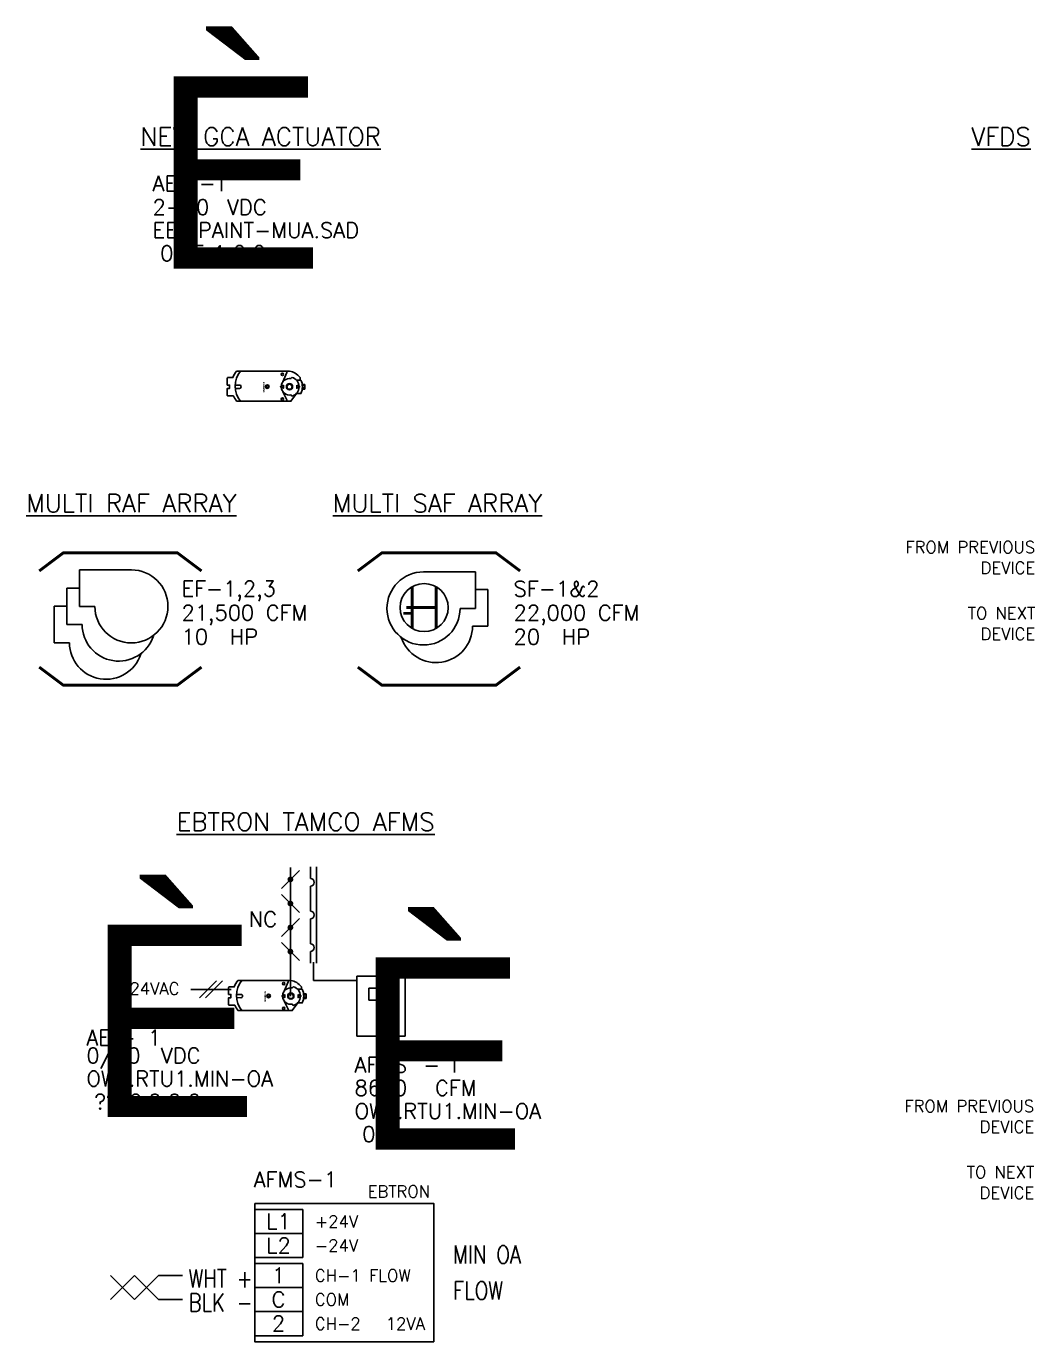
# Model space of a CAD drawing. Extents: x -2.4 to 62.2, y -8.6 to 10.3.
# Drawn here: x 12.25 to 17.49, y 3.06 to 9.9 of the extents above; entities that cross this region are included whole.
import ezdxf
from ezdxf.enums import TextEntityAlignment as Align

# ---------------------------------------------------------------- set-up
doc = ezdxf.new("R2010")
doc.units = 0
doc.header["$LTSCALE"] = 0.25
doc.header["$MEASUREMENT"] = 0
doc.linetypes.add('DASHED', pattern=[0.75, 0.5, -0.25])
doc.layers.get('0').update_dxf_attribs({"linetype": 'CONTINUOUS'})
doc.layers.add('ELECTRIC', color=1, linetype='CONTINUOUS')
doc.layers.add('MECHSYS', color=7, linetype='CONTINUOUS')
doc.styles.add('NEWTXT', font='newtxt')
doc.styles.get("Standard").update_dxf_attribs({"font": 'SIMPLEX.shx'})

# ---------------------------------------------------------------- blocks, each defined once
blk = doc.blocks.new('sielogo')
at = {"layer": 'MECHSYS', "linetype": 'Continuous'}
for points in [[(0.11, 0.17), (0.12, 0.17), (0.13, 0.17), (0.13, 0.14), (0.12, 0.14), (0.1, 0.15), (0.09, 0.15), (0.08, 0.15), (0.08, 0.14), (0.07, 0.14), (0.08, 0.13), (0.08, 0.12), (0.11, 0.11), (0.12, 0.1), (0.13, 0.09), (0.14, 0.08), (0.14, 0.07), (0.14, 0.07), (0.14, 0.06), (0.13, 0.05), (0.12, 0.04), (0.11, 0.03), (0.1, 0.03), (0.09, 0.03), (0.08, 0.03), (0.07, 0.03), (0.06, 0.03), (0.04, 0.03), (0.03, 0.03), (0.03, 0.06), (0.05, 0.06), (0.06, 0.05), (0.07, 0.05), (0.08, 0.05), (0.09, 0.05), (0.1, 0.06), (0.1, 0.07), (0.09, 0.07), (0.09, 0.08), (0.06, 0.09), (0.05, 0.1), (0.04, 0.1), (0.04, 0.11), (0.03, 0.12), (0.03, 0.13), (0.03, 0.14), (0.04, 0.15), (0.05, 0.16), (0.06, 0.17), (0.07, 0.17), (0.08, 0.17), (0.09, 0.17), (0.1, 0.17)], [(0.16, 0.03), (0.2, 0.03), (0.2, 0.17), (0.16, 0.17)], [(0.28, 0.14), (0.28, 0.11), (0.33, 0.11), (0.28, 0.11), (0.33, 0.11), (0.33, 0.09), (0.28, 0.09), (0.28, 0.06), (0.34, 0.06), (0.28, 0.06), (0.34, 0.06), (0.34, 0.03), (0.24, 0.03), (0.24, 0.17), (0.34, 0.17), (0.34, 0.14)], [(0.5, 0.03), (0.5, 0.12), (0.46, 0.03), (0.43, 0.03), (0.4, 0.12), (0.4, 0.03), (0.37, 0.03), (0.37, 0.17), (0.42, 0.17), (0.45, 0.08), (0.49, 0.17), (0.54, 0.17), (0.54, 0.03)], [(0.67, 0.09), (0.62, 0.09), (0.62, 0.06), (0.68, 0.06), (0.62, 0.06), (0.68, 0.06), (0.68, 0.03), (0.57, 0.03), (0.57, 0.17), (0.68, 0.17), (0.68, 0.14), (0.62, 0.14), (0.62, 0.11), (0.67, 0.11), (0.62, 0.11), (0.67, 0.11)], [(0.78, 0.03), (0.73, 0.12), (0.73, 0.03), (0.7, 0.03), (0.7, 0.17), (0.75, 0.17), (0.8, 0.08), (0.8, 0.17), (0.83, 0.17), (0.83, 0.03)], [(0.93, 0.15), (0.91, 0.15), (0.9, 0.15), (0.9, 0.14), (0.89, 0.14), (0.89, 0.13), (0.91, 0.12), (0.93, 0.11), (0.94, 0.1), (0.95, 0.1), (0.96, 0.09), (0.96, 0.08), (0.96, 0.07), (0.96, 0.06), (0.96, 0.05), (0.95, 0.04), (0.94, 0.03), (0.92, 0.03), (0.91, 0.03), (0.9, 0.03), (0.89, 0.03), (0.88, 0.03), (0.87, 0.03), (0.85, 0.03), (0.85, 0.06), (0.87, 0.06), (0.88, 0.05), (0.89, 0.05), (0.9, 0.05), (0.91, 0.05), (0.92, 0.06), (0.92, 0.06), (0.92, 0.07), (0.91, 0.08), (0.88, 0.09), (0.87, 0.1), (0.86, 0.1), (0.86, 0.11), (0.85, 0.12), (0.85, 0.13), (0.85, 0.14), (0.86, 0.15), (0.87, 0.16), (0.88, 0.17), (0.89, 0.17), (0.9, 0.17), (0.91, 0.17), (0.92, 0.17), (0.93, 0.17), (0.94, 0.17), (0.95, 0.17), (0.95, 0.14), (0.94, 0.14)]]:
    blk.add_hatch(color=134, dxfattribs=at).paths.add_polyline_path(points)
blk = doc.blocks.new('GMA161_1P')
for p, q in [((-0.2704, -0.0785), (-0.2577, -0.0785)), ((-0.2704, -0.0785), (-0.2704, -0.102)), ((-0.2704, -0.0844), (-0.2583, -0.0844)), ((-0.2704, -0.0961), (-0.2583, -0.0961)), ((-0.2704, -0.102), (-0.2577, -0.102))]:
    blk.add_line(p, q)
for points in [[(-0.2272, -0.0551), (-0.2512, -0.0551, 0.208843), (-0.2512, -0.1253)], [(-0.2462, -0.1253), (-0.2462, -0.1391, 0.181242), (-0.1916, -0.1712), (0.0832, -0.1712, 0.07884), (0.1027, -0.138), (0.1286, -0.138, 0.414214), (0.1325, -0.1341), (0.1325, -0.0992), (0.1196, -0.0992), (0.1196, -0.0816), (0.1325, -0.0816), (0.1325, -0.0467, 0.414214), (0.1286, -0.0428), (0.1005, -0.0428, 0.066968), (0.0832, -0.015), (-0.1991, -0.015), (-0.2278, -0.0551)], [(-0.1487, -0.0882, 0.450672), (-0.1989, -0.0479), (-0.204, -0.0419, 0.333802), (-0.2415, -0.0887, 0.333802)], [(-0.1723, -0.015), (-0.176, -0.018, 0.332042), (-0.1772, -0.0225), (-0.1575, -0.0642)], [(-0.2415, -0.0918, 0.333802), (-0.204, -0.1386), (-0.1989, -0.1326, 0.450672), (-0.1487, -0.0923)], [(-0.1723, -0.1712), (-0.176, -0.1682, -0.332042), (-0.1772, -0.1636), (-0.1574, -0.1163)], [(0.0915, -0.0986), (0.0683, -0.0986, -1.058614), (0.0683, -0.0819), (0.0911, -0.082)]]:
    blk.add_lwpolyline(points, format="xyb")
blk.add_lwpolyline([(-0.2512, -0.1253), (-0.2272, -0.1253)])
for points in [[(-0.2292, -0.0981), (-0.2292, -0.0824), (-0.2446, -0.0902)], [(-0.1601, -0.0981), (-0.1601, -0.0824), (-0.1447, -0.0902)]]:
    blk.add_lwpolyline(points, close=True)
for centre, radius in [((-0.1548, -0.0258), 0.00634), ((-0.1916, -0.0902), 0.0162), ((-0.1916, -0.0902), 0.0131), ((-0.076, -0.0912), 0.00952), ((-0.076, -0.0912), 0.00582), ((-0.1548, -0.1547), 0.00634)]:
    blk.add_circle(centre, radius)
blk.add_arc((-0.0298, -0.0931), 0.1214, 319.95618, 40.04382)
at = {"xscale": 0.05859375, "yscale": 0.05859375, "zscale": 0.05859375, "rotation": 90}
blk.add_blockref('sielogo', (-0.0522, -0.1175), dxfattribs=at)
at = {"style": 'NEWTXT', "flags": 8}
blk.add_attdef('%%200', (-0.4488, 0.2203), '', height=1, dxfattribs=at)
for tag, p, height, flags in [('C1', (-0.5606, 0.9366), 0.001, 9), ('PARTNO', (-0.4605, 0.8521), 0.08, 9), ('R', (-0.5288, 0.7156), 0.08, 8), ('SYMRNG', (-0.4483, 0.6081), 0.08, 1), ('RANGE', (-0.4488, 0.5003), 0.08, 8), ('UNITS', (-0.0612, 0.5003), 0.08, 8), ('T', (-0.4088, 0.2603), 0.08, 8), ('DETAIL', (-0.4441, 0.0907), 0.08, 8), ('##', (0.0938, 0.0892), 0.08, 8), ('C2', (0.4956, 0.0553), 0.001, 9)]:
    blk.add_attdef(tag, p, '', height=height, dxfattribs=dict(flags=flags))
at = {"color": 1, "flags": 8}
for tag, p in [('CS', (-0.4488, 0.7156)), ('-', (-0.2088, 0.7153))]:
    blk.add_attdef(tag, p, '', height=0.08, dxfattribs=at)
at = {"color": 1}
blk.add_attdef('NNN', (-0.1288, 0.7156), '', height=0.08, dxfattribs=at)
at = {"color": 6, "flags": 8}
blk.add_attdef('QTY', (0.1112, 0.7153), '', height=0.08, dxfattribs=at)
at = {"color": 4, "flags": 8}
blk.add_attdef('PTNAME', (-0.4488, 0.3803), '', height=0.08, dxfattribs=at)
blk = doc.blocks.new('_AFCRFN')
for p, q in [((-0.27, 0.19), (-0.27, 0)), ((0, 0.19), (-0.27, 0.19)), ((-0.27, 0), (-0.19, 0))]:
    blk.add_line(p, q)
blk.add_arc((0, 0), 0.19, 180, 90)
at = {"style": 'NEWTXT', "flags": 8}
blk.add_attdef('%%200', (-0.25, -0.91), '', height=1, dxfattribs=at)
for tag, p, height, flags in [('C1', (-0.3133, -0.2839), 0.001, 9), ('T', (-0.21, -0.87), 0.08, 8), ('DETAIL', (-0.2501, -0.9906), 0.08, 8), ('##', (0.2499, -0.9906), 0.08, 8), ('C2', (0.6002, -1.0723), 0.001, 9)]:
    blk.add_attdef(tag, p, '', height=height, dxfattribs=dict(flags=flags))
at = {"color": 1, "flags": 8}
for tag, p in [('CS', (-0.25, -0.375)), ('-', (-0.01, -0.3752))]:
    blk.add_attdef(tag, p, '', height=0.08, dxfattribs=at)
at = {"color": 1}
blk.add_attdef('NNN', (0.07, -0.375), '', height=0.08, dxfattribs=at)
for tag, p in [('#CFM', (-0.25, -0.5)), ('CFM', (0.1875, -0.5)), ('#HP', (-0.25, -0.625)), ('HP', (0, -0.625))]:
    blk.add_attdef(tag, p, '', height=0.08)
at = {"color": 4, "flags": 8}
blk.add_attdef('PTNAME', (-0.25, -0.75), '', height=0.08, dxfattribs=at)
blk = doc.blocks.new('_AFCSFN')
for p, q in [((0, 0.19), (0.27, 0.19)), ((0.27, 0.19), (0.27, 0)), ((0.27, 0), (0.19, 0))]:
    blk.add_line(p, q)
blk.add_arc((0, 0), 0.19, 90, 0)
at = {"style": 'NEWTXT', "flags": 8}
blk.add_attdef('%%200', (-0.25, -0.91), '', height=1, dxfattribs=at)
for tag, p, height, flags in [('C1', (-0.3133, -0.2839), 0.001, 9), ('T', (-0.21, -0.87), 0.08, 8), ('DETAIL', (-0.2501, -0.9906), 0.08, 8), ('##', (0.2499, -0.9906), 0.08, 8), ('C2', (0.6002, -1.0723), 0.001, 9)]:
    blk.add_attdef(tag, p, '', height=height, dxfattribs=dict(flags=flags))
at = {"color": 1, "flags": 8}
for tag, p in [('CS', (-0.25, -0.375)), ('-', (-0.01, -0.3752))]:
    blk.add_attdef(tag, p, '', height=0.08, dxfattribs=at)
at = {"color": 1}
blk.add_attdef('NNN', (0.1013, -0.375), '', height=0.08, dxfattribs=at)
for tag, p in [('#CFM', (-0.25, -0.5)), ('CFM', (0.1875, -0.5)), ('#HP', (-0.25, -0.625)), ('HP', (0, -0.625))]:
    blk.add_attdef(tag, p, '', height=0.08)
at = {"color": 4, "flags": 8}
blk.add_attdef('PTNAME', (-0.25, -0.75), '', height=0.08, dxfattribs=at)
blk = doc.blocks.new('_AFMSBELL')
at = {"const_width": 0.015}
for points in [[(-0.0625, 0.1083), (-0.0625, -0.1083)], [(0.0625, 0.1083), (0.0625, -0.1083)]]:
    blk.add_lwpolyline(points, dxfattribs=at)
at = {"layer": 'MECHSYS', "const_width": 0.015}
for points in [[(0.0625, 0), (-0.0924, 0)], [(-0.0587, -0.0301), (-0.1079, -0.0301)]]:
    blk.add_lwpolyline(points, dxfattribs=at)
at = {"layer": 'MECHSYS'}
blk.add_circle((0, 0), 0.125, dxfattribs=at)
for tag, p, height, flags in [('C1', (-0.996, 0.3388), 0.001, 9), ('PARTNO', (-0.8842, 0.2376), 0.08, 9), ('R', (-0.9642, 0.1178), 0.08, 8), ('C2', (0.1707, 0.0293), 0.001, 9)]:
    blk.add_attdef(tag, p, '', height=height, dxfattribs=dict(flags=flags))
at = {"color": 1, "flags": 8}
for tag, p in [('CS', (-0.8842, 0.1178)), ('-', (-0.5649, 0.1176))]:
    blk.add_attdef(tag, p, '', height=0.08, dxfattribs=at)
at = {"color": 1}
blk.add_attdef('NNN', (-0.4849, 0.1178), '', height=0.08, dxfattribs=at)
at = {"color": 6, "flags": 8}
blk.add_attdef('QTY', (-0.216, 0.1176), '', height=0.08, dxfattribs=at)
blk = doc.blocks.new('_SYSETAG')
at = {"color": 1}
for p, q in [((-0.125, 0.0625), (0.125, 0.0625)), ((-0.125, -0.0625), (-0.125, 0.0625)), ((0.125, 0.0625), (0.125, -0.0625)), ((0.125, -0.0625), (-0.125, -0.0625))]:
    blk.add_line(p, q, dxfattribs=at)
blk.add_attdef('TERMTAG', text='', height=0.08, dxfattribs=at).set_placement((-0.0012, 0.0008), align=Align.MIDDLE)
blk = doc.blocks.new('_AMDOB')
for p, q in [((-0.0469, 0.1406), (0.0469, 0.2344)), ((0, -0.25), (0, 0.25)), ((-0.0469, 0.1094), (0.0469, 0.0156)), ((-0.0469, -0.1094), (0.0469, -0.0156)), ((-0.0469, -0.1406), (0.0469, -0.2344))]:
    blk.add_line(p, q)
at = {"const_width": 0.015}
for points in [[(-0.0075, 0.1875, 1), (0.0075, 0.1875, 1)], [(-0.0075, 0.0625, 1), (0.0075, 0.0625, 1)], [(-0.0075, -0.0625, 1), (0.0075, -0.0625, 1)], [(-0.0075, -0.1875, 1), (0.0075, -0.1875, 1)]]:
    blk.add_lwpolyline(points, format="xyb", close=True, dxfattribs=at)
for tag, p, height, flags in [('HEIGHT', (-0.5232, 0.0764), 0.08, 9), ('C1', (0.0444, 0.121), 0.001, 9), ('R', (0.0762, 0.025), 0.08, 8), ('WIDTH', (-0.5122, -0.1535), 0.08, 9), ('C2', (0.5341, -0.1381), 0.001, 9)]:
    blk.add_attdef(tag, p, '', height=height, dxfattribs=dict(flags=flags))
at = {"color": 1, "flags": 8}
for tag, p in [('CS', (0.1441, 0.0273)), ('-', (0.2223, 0.0271))]:
    blk.add_attdef(tag, p, '', height=0.08, dxfattribs=at)
at = {"color": 1}
blk.add_attdef('NNN', (0.3023, 0.0273), '', height=0.08, dxfattribs=at)
at = {"color": 6, "flags": 8}
blk.add_attdef('QTY', (0.5544, 0.0282), '', height=0.08, dxfattribs=at)
at = {"color": 7}
blk.add_attdef('NORM', (0.1782, -0.0944), '', height=0.08, dxfattribs=at)
blk = doc.blocks.new('_SYSPT')
at = {"style": 'NEWTXT', "flags": 8}
blk.add_attdef('%%200', (0.0818, -0.5878), '', height=1, dxfattribs=at)
for tag, p, height, flags in [('C1', (-0.03, 0.0335), 0.001, 9), ('PARTNO', (0.0818, -0.0678), 0.08, 9), ('R', (0.0018, -0.1875), 0.08, 8), ('RANGE', (0.0818, -0.3078), 0.08, 8), ('UNITS', (0.6418, -0.3078), 0.08, 8), ('T', (0.1218, -0.5478), 0.08, 8), ('DETAIL', (0.0865, -0.7174), 0.08, 8), ('##', (0.6243, -0.7189), 0.08, 8), ('C2', (1.0262, -0.7528), 0.001, 9)]:
    blk.add_attdef(tag, p, '', height=height, dxfattribs=dict(flags=flags))
at = {"color": 1, "flags": 8}
for tag, p in [('CS', (0.0818, -0.1875)), ('-', (0.3218, -0.1878))]:
    blk.add_attdef(tag, p, '', height=0.08, dxfattribs=at)
at = {"color": 1}
blk.add_attdef('NNN', (0.4018, -0.1875), '', height=0.08, dxfattribs=at)
at = {"color": 6, "flags": 8}
blk.add_attdef('QTY', (0.6418, -0.1878), '', height=0.08, dxfattribs=at)
at = {"color": 4, "flags": 8}
blk.add_attdef('PTNAME', (0.0818, -0.4278), '', height=0.08, dxfattribs=at)

msp = doc.modelspace()

# ---------------------------------------------------------------- linework, layer by layer
for p, q in [((12.5254, 6.9812), (12.4604, 6.9812)), ((12.4604, 6.9812), (12.4604, 6.7912)), ((14.585, 6.9737), (14.65, 6.9737)), ((14.65, 6.9737), (14.65, 6.7837)), ((12.4595, 6.8866), (12.3945, 6.8866)), ((12.3945, 6.8866), (12.3945, 6.6966)), ((12.4604, 6.7912), (12.5404, 6.7912)), ((14.65, 6.7837), (14.57, 6.7837)), ((12.3945, 6.6966), (12.4745, 6.6966)), ((13.2385, 4.9382), (13.1501, 4.8498)), ((13.2697, 4.9382), (13.1813, 4.8498))]:
    msp.add_line(p, q)
at = {"color": 1}
for p, q in [((12.6875, 3.4063), (12.8125, 3.2813)), ((12.8125, 3.4063), (12.6875, 3.2813)), ((12.8125, 3.2813), (12.9375, 3.4063)), ((12.9375, 3.2813), (12.8125, 3.4063)), ((12.9375, 3.4063), (13.0625, 3.4063)), ((12.9375, 3.2813), (13.0625, 3.2813))]:
    msp.add_line(p, q, dxfattribs=at)
for centre, start, end in [((12.7304, 6.7912), 180, 341.68373), ((14.38, 6.7837), 198.31627, 0), ((12.6645, 6.6966), 180, 341.68373)]:
    msp.add_arc(centre, 0.19, start, end)
at = {"layer": 'ELECTRIC'}
for p, q in [((13.7423, 5.0355), (13.7423, 4.9404)), ((13.7423, 4.9404), (13.9685, 4.9404)), ((13.1045, 4.894), (13.3153, 4.894))]:
    msp.add_line(p, q, dxfattribs=at)
at = {"layer": 'MECHSYS'}
for p, q in [((13.7268, 5.5312), (13.7268, 5.4707)), ((13.758, 5.5312), (13.758, 5.0312)), ((13.7269, 5.4312), (13.7266, 5.301)), ((13.7266, 5.2615), (13.7269, 5.1313)), ((13.7269, 5.0918), (13.7269, 5.0311)), ((13.6228, 4.859), (13.6228, 5.0287))]:
    msp.add_line(p, q, dxfattribs=at)
at = {"layer": 'MECHSYS', "const_width": 0.015}
for points in [[(12.317, 7.07), (12.442, 7.1638), (13.0358, 7.1638), (13.1608, 7.07)], [(13.9733, 7.07), (14.0983, 7.1638), (14.692, 7.1638), (14.817, 7.07)], [(12.317, 6.57), (12.442, 6.4763), (13.0358, 6.4763), (13.1608, 6.57)], [(13.9733, 6.57), (14.0983, 6.4763), (14.692, 6.4763), (14.817, 6.57)]]:
    msp.add_lwpolyline(points, dxfattribs=at)
at = {"layer": 'MECHSYS'}
for points in [[(13.9688, 4.9639), (14.2188, 4.9639), (14.2188, 4.6514), (13.9688, 4.6514)], [(14.0312, 4.9014), (14.1562, 4.9014), (14.1562, 4.8389), (14.0312, 4.8389)], [(13.4375, 3.7813), (14.3685, 3.7813), (14.3685, 3.0625), (13.4375, 3.0625)]]:
    msp.add_lwpolyline(points, close=True, dxfattribs=at)
for centre in [(13.7269, 5.4509), (13.7266, 5.2812), (13.7269, 5.1116)]:
    msp.add_arc(centre, 0.0198, 270, 90, dxfattribs=at)

# ---------------------------------------------------------------- block references
ref = msp.add_blockref('_AFCRFN', (12.7962, 6.8859))
ref.add_attrib('CS', 'EF-1,2,3', (13.0574, 6.9379), dxfattribs={"color": 1, "height": 0.08})
ref.add_attrib('#CFM', '21,500', (13.0574, 6.8129), dxfattribs={"height": 0.08})
ref.add_attrib('CFM', 'CFM', (13.4949, 6.8129), dxfattribs={"height": 0.08})
ref.add_attrib('#HP', '10', (13.0574, 6.6879), dxfattribs={"height": 0.08})
ref.add_attrib('HP', 'HP', (13.3074, 6.6879), dxfattribs={"height": 0.08})
ref = msp.add_blockref('_AFCSFN', (14.315, 6.875))
ref.add_attrib('CS', 'SF-1&2', (14.7837, 6.9375), dxfattribs={"color": 1, "height": 0.08})
ref.add_attrib('#CFM', '22,000', (14.7837, 6.8125), dxfattribs={"height": 0.08})
ref.add_attrib('CFM', 'CFM', (15.2212, 6.8125), dxfattribs={"height": 0.08})
ref.add_attrib('#HP', '20', (14.7837, 6.6875), dxfattribs={"height": 0.08})
ref.add_attrib('HP', 'HP', (15.0337, 6.6875), dxfattribs={"height": 0.08})
at = {"color": 3}
msp.add_blockref('_AFMSBELL', (14.3182, 6.8796), dxfattribs=at)
ref = msp.add_blockref('_AMDOB', (13.6228, 5.2784))
ref.add_attrib('NORM', 'NC', (13.4062, 5.2188), dxfattribs={"color": 7, "height": 0.08})
at = {"layer": 'MECHSYS'}
ref = msp.add_blockref('GMA161_1P', (13.4267, 7.9375), dxfattribs=dict(at, rotation=180))
ref.add_attrib('CS', 'AE', (12.9063, 9.0449), dxfattribs={"layer": '0', "color": 1, "height": 0.08, "flags": 8})
ref.add_attrib('-', '-', (13.1463, 9.0447), dxfattribs={"layer": '0', "color": 1, "height": 0.08, "flags": 8})
ref.add_attrib('NNN', '1', (13.2263, 9.0449), dxfattribs={"layer": '0', "color": 1, "height": 0.08})
ref.add_attrib('RANGE', '2-10', (12.9063, 8.9214), dxfattribs={"layer": '0', "height": 0.08, "flags": 8})
ref.add_attrib('UNITS', 'VDC', (13.2938, 8.9214), dxfattribs={"layer": '0', "height": 0.08, "flags": 8})
ref.add_attrib('PTNAME', 'EER.PAINT-MUA.SAD', (12.9063, 8.8014), dxfattribs={"layer": '0', "color": 4, "height": 0.08, "flags": 8})
ref.add_attrib('%%200', '%%200', (12.9063, 8.6414), dxfattribs={"layer": '0', "height": 1, "style": 'NEWTXT', "flags": 8})
ref.add_attrib('T', '0.15.1.2.2', (12.9463, 8.6814), dxfattribs={"layer": '0', "height": 0.08, "flags": 8})
ref = msp.add_blockref('GMA161_1P', (13.4337, 4.7693), dxfattribs=dict(at, rotation=180))
ref.add_attrib('CS', 'AE', (12.5625, 4.6034), dxfattribs={"layer": '0', "color": 1, "height": 0.08, "flags": 8})
ref.add_attrib('-', '-', (12.73, 4.6034), dxfattribs={"layer": '0', "color": 1, "height": 0.08, "flags": 8})
ref.add_attrib('NNN', '1', (12.8825, 4.6034), dxfattribs={"layer": '0', "color": 1, "height": 0.08})
ref.add_attrib('RANGE', '0/10', (12.5625, 4.51), dxfattribs={"layer": '0', "height": 0.08, "flags": 8})
ref.add_attrib('UNITS', 'VDC', (12.9501, 4.51), dxfattribs={"layer": '0', "height": 0.08, "flags": 8})
ref.add_attrib('PTNAME', 'OWF.RTU1.MIN-OA', (12.5625, 4.39), dxfattribs={"layer": '0', "color": 4, "height": 0.08, "flags": 8})
ref.add_attrib('%%200', '%%200', (12.5625, 4.23), dxfattribs={"layer": '0', "height": 1, "style": 'NEWTXT', "flags": 8})
ref.add_attrib('T', '????:0.0.0', (12.6025, 4.27), dxfattribs={"layer": '0', "height": 0.08, "flags": 8})
ref = msp.add_blockref('_SYSPT', (13.8745, 4.6493), dxfattribs=at)
ref.add_attrib('CS', 'AFMS', (13.9563, 4.4618), dxfattribs={"layer": '0', "color": 1, "height": 0.08, "flags": 8})
ref.add_attrib('NNN', '1', (14.4375, 4.4618), dxfattribs={"layer": '0', "color": 1, "height": 0.08})
ref.add_attrib('RANGE', '8650', (13.9562, 4.3415), dxfattribs={"layer": '0', "height": 0.08, "flags": 8})
ref.add_attrib('UNITS', 'CFM', (14.375, 4.3415), dxfattribs={"layer": '0', "height": 0.08, "flags": 8})
ref.add_attrib('PTNAME', 'OWF.RTU1.MIN-OA', (13.9562, 4.2215), dxfattribs={"layer": '0', "color": 4, "height": 0.08, "flags": 8})
ref.add_attrib('T', '0', (13.9962, 4.1015), dxfattribs={"layer": '0', "height": 0.08, "flags": 8})
ref.add_attrib('-', '-', (14.3125, 4.4615), dxfattribs={"layer": '0', "color": 1, "height": 0.08, "flags": 8})
ref.add_attrib('%%200', '%%200', (13.9562, 4.0615), dxfattribs={"layer": '0', "height": 1, "style": 'NEWTXT', "flags": 8})
for p, values in [((13.5625, 3.6875), {'TERMTAG': 'L1'}), ((13.5625, 3.5625), {'TERMTAG': 'L2'}), ((13.5625, 3.4063), {'TERMTAG': '1'}), ((13.5625, 3.2813), {'TERMTAG': 'C'}), ((13.5625, 3.1563), {'TERMTAG': '2'})]:
    msp.add_blockref('_SYSETAG', p, dxfattribs=at).add_auto_attribs(values)

# ---------------------------------------------------------------- texts
for s, p in [('24VAC', (12.7863, 4.8672)), ('EBTRON', (14.0248, 3.8125)), ('12VA', (14.1185, 3.125))]:
    msp.add_text(s, height=0.0625).set_placement(p)
at = {"color": 1, "width": 0.8}
for s, p in [('MIN OA', (14.4687, 3.4688)), ('FLOW', (14.4687, 3.2813))]:
    msp.add_text(s, height=0.09375, dxfattribs=at).set_placement(p)
at = {"color": 3, "linetype": 'DASHED', "width": 0.8}
for s, height, p in [('WHT', 0.09375, (13.0937, 3.3438)), ('+', 0.0938, (13.3437, 3.3438)), ('BLK', 0.09375, (13.0937, 3.2188)), ('-', 0.0938, (13.3437, 3.2188))]:
    msp.add_text(s, height=height, dxfattribs=at).set_placement(p)
at = {"char_height": 0.09375, "attachment_point": 1}
for s, width, insert in [('{\\LNEW GCA ACTUATOR }', 1.537564, (12.8438, 9.375)), ('{\\LVFDS}', 1.537564, (17.1632, 9.375)), ('{\\LMULTI RAF ARRAY}', 1.537564, (12.25, 7.4688)), ('{\\LMULTI SAF ARRAY}', 1.537564, (13.8438, 7.4688)), ('{\\LEBTRON TAMCO AFMS}', 1.929388, (13.0312, 5.8125))]:
    msp.add_mtext_dynamic_manual_height_columns(s, width=width, gutter_width=0.4688, heights=[0], dxfattribs=dict(at, insert=insert))
at = {"layer": 'ELECTRIC'}
for s, height, p in [('AFMS-1', 0.08025, (13.4322, 3.8657)), ('+24V', 0.0625, (13.75, 3.6563)), ('-24V', 0.0625, (13.75, 3.5313)), ('CH-1 FLOW', 0.0625, (13.75, 3.375)), ('COM', 0.0625, (13.75, 3.25)), ('CH-2', 0.0625, (13.75, 3.125))]:
    msp.add_text(s, height=height, dxfattribs=at).set_placement(p)
at = {"layer": 'MECHSYS', "color": 7}
for s, p in [('FROM PREVIOUS', (17.4949, 7.1623)), ('DEVICE', (17.4949, 7.0551)), ('TO NEXT', (17.4949, 6.8185)), ('DEVICE', (17.4949, 6.7114)), ('FROM PREVIOUS', (17.4897, 4.2562)), ('DEVICE', (17.4897, 4.149)), ('TO NEXT', (17.4897, 3.9124)), ('DEVICE', (17.4897, 3.8053))]:
    msp.add_text(s, height=0.0625, dxfattribs=at).set_placement(p, align=Align.RIGHT)

doc.saveas('drawing.dxf')
